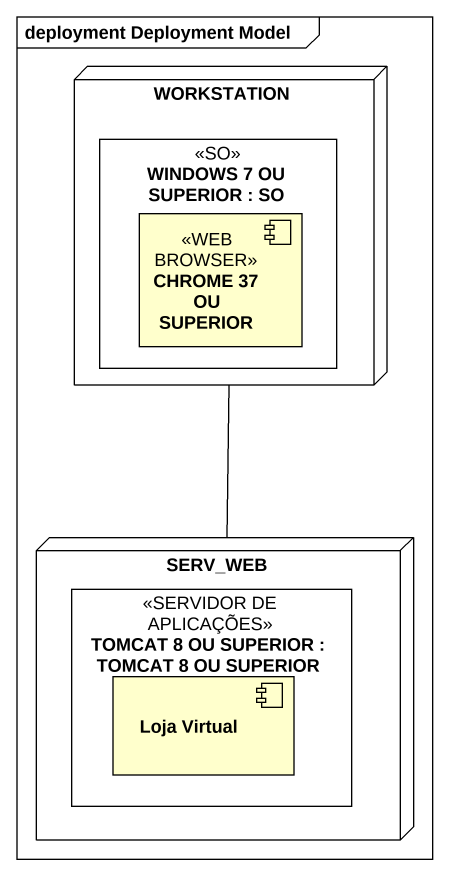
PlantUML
@startuml
mainframe deployment Deployment Model
node WORKSTATION {
  rectangle "WINDOWS 7 OU SUPERIOR : SO" as WINDOWS_7_OU_SUPERIOR <<SO>> {
    component "CHROME 37 OU SUPERIOR" as CHROME_37_OU_SUPERIOR <<WEB BROWSER>>
  }
}
node SERV_WEB {
  rectangle "TOMCAT 8 OU SUPERIOR : TOMCAT 8 OU SUPERIOR" as TOMCAT_8_OU_SUPERIOR <<SERVIDOR DE APLICAÇÕES>> {
    component "Loja Virtual" as Loja_Virtual
  }
}
WORKSTATION -- SERV_WEB
@enduml
